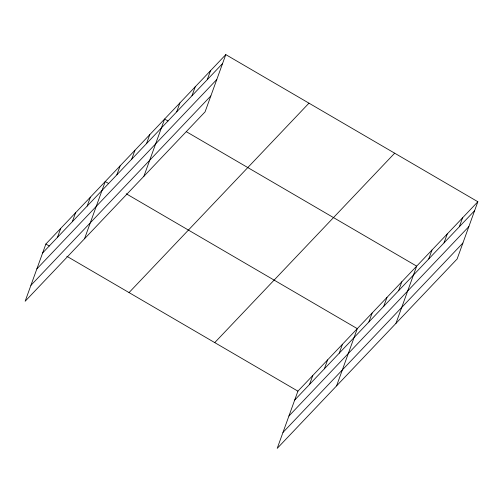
<?xml version="1.0" encoding="UTF-8"?>
<svg xmlns="http://www.w3.org/2000/svg" width="503" height="503" viewBox="0 0 503 503"><rect width="100%" height="100%" fill="white"/><g stroke="black" fill="none" stroke-linecap="round" stroke-linejoin="round"><path stroke-width="0.75" d="M225.797 54.62L45.867 244.03L25.15 301.259L205.086 111.848L225.797 54.62L477.85 201.741L457.133 258.97L277.203 448.38L297.914 391.152L477.85 201.741M57.48 237.334L60.712 228.406M72.325 221.704L75.557 212.782M87.17 206.079L90.402 197.151M84.529 238.755L105.246 181.526L108.623 183.501M116.859 174.824L120.091 165.902M131.704 159.2L134.936 150.271M146.549 143.575L149.781 134.647M143.908 176.251L164.626 119.022L168.002 120.99M176.685 111.848L179.917 102.92M191.983 95.746L195.208 86.818M207.274 79.644L210.506 70.722M309.527 384.455L312.759 375.527M324.372 368.825L327.604 359.897M339.217 353.2L342.449 344.272M336.576 385.876L357.293 328.648L126.209 193.762M368.906 321.945L372.138 313.017M383.751 306.321L386.983 297.392M398.596 290.69L401.828 281.768M395.955 323.366L416.673 266.137L186.261 131.648M428.738 258.963L431.97 250.041M444.03 242.867L447.261 233.939M459.327 226.765L462.559 217.837M42.636 252.959L222.571 63.548M36.864 268.898L216.799 79.487M30.922 285.32L210.851 95.91M129.045 292.583L308.974 103.165M214.743 342.606L394.673 153.189M294.683 400.08L474.618 210.663M288.917 416.019L468.846 226.601M282.969 432.442L462.905 243.024M45.867 244.03L49.25 246.005M66.83 256.272L297.914 391.152"/></g></svg>
